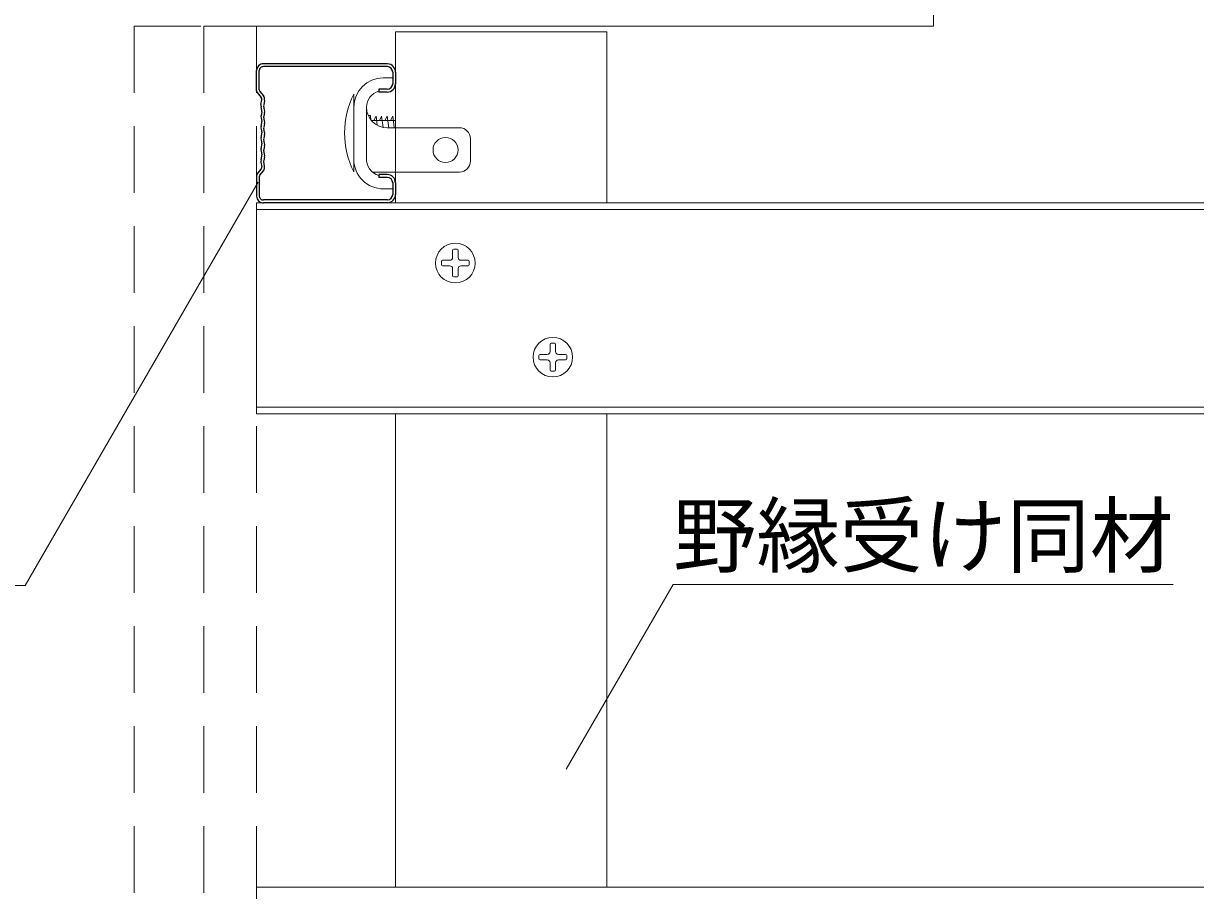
# Model space of a CAD drawing. Units: millimetres on the paper, enlarged 40 times, with parts at other scales. Extents: x -7800 to 7800, y -5578 to 5491.
# Drawn here: x 5744 to 6588, y -4130 to -3506 of the extents above; entities that cross this region are included whole.
import ezdxf
from ezdxf.enums import TextEntityAlignment as Align

# ---------------------------------------------------------------- set-up
doc = ezdxf.new("R2010")
doc.units = ezdxf.units.MM
doc.header["$LTSCALE"] = 40
doc.linetypes.add('DASHED1', pattern=[1.8, 1.2, -0.6])
for name, color, linetype, lineweight in [('0-3_太線２', 7, 'Continuous', 18), ('7-2_野縁受け', 3, 'Continuous', 18), ('7-3_野縁', 2, 'Continuous', 25), ('7-5_寸法', 7, 'Continuous', 9), ('7-6_文字', 7, 'Continuous', 18), ('7-A_クリップ', 6, 'DASHED1', 35), ('7-B_ビス', 3, 'Continuous', 18), ('7-C_パネル', 7, 'DASHED1', 18)]:
    doc.layers.add(name, color=color, linetype=linetype, lineweight=lineweight)
doc.styles.add('ＭＳ ゴシック', font='')
doc.styles.get('ＭＳ ゴシック').set_extended_font_data('MS Gothic')

# ---------------------------------------------------------------- blocks, each defined once
blk = doc.blocks.new('ビス（平面）')
at = {"layer": '0-3_太線２'}
for p, q in [((-0.1, 0.2), (-0.1, 0.46)), ((-0.06, 0.5), (0, 0.5)), ((0.06, 0.5), (0, 0.5)), ((0.1, 0.2), (0.1, 0.46)), ((-0.5, 0.06), (-0.5, 0)), ((-0.5, -0.06), (-0.5, 0)), ((-0.2, 0.1), (-0.46, 0.1)), ((0.2, 0.1), (0.46, 0.1)), ((0.5, 0.06), (0.5, 0)), ((0.5, -0.06), (0.5, 0)), ((-0.2, -0.1), (-0.46, -0.1)), ((-0.1, -0.2), (-0.1, -0.46)), ((0.1, -0.2), (0.1, -0.46)), ((0.2, -0.1), (0.46, -0.1)), ((-0.06, -0.5), (0, -0.5)), ((0.06, -0.5), (0, -0.5))]:
    blk.add_line(p, q, dxfattribs=at)
blk.add_circle((0, 0), 0.713, dxfattribs=at)
for centre, radius, start, end in [((-0.06, 0.46), 0.04, 90, 180), ((0.06, 0.46), 0.04, 0, 90), ((-0.46, 0.06), 0.04, 90, 180), ((-0.2, 0.2), 0.1, 270, 0), ((0.2, 0.2), 0.1, 180, 270), ((0.46, 0.06), 0.04, 0, 90), ((-0.46, -0.06), 0.04, 180, 270), ((-0.2, -0.2), 0.1, 0, 90), ((0.2, -0.2), 0.1, 90, 180), ((0.46, -0.06), 0.04, 270, 0), ((-0.06, -0.46), 0.04, 180, 270), ((0.06, -0.46), 0.04, 270, 0)]:
    blk.add_arc(centre, radius, start, end, dxfattribs=at)

msp = doc.modelspace()

# ---------------------------------------------------------------- linework, layer by layer
at = {"layer": '7-2_野縁受け'}
for p, q in [((6164.14, -3511.87), (6012.14, -3511.87)), ((6012.14, -3511.87), (6012.14, -3635.04)), ((6164.14, -3511.87), (6164.14, -3635.04)), ((5912.14, -3635.04), (5912.14, -3787.04)), ((5912.14, -3635.04), (6888.52, -3635.04)), ((6888.52, -3639.84), (5912.14, -3639.84)), ((6888.52, -3782.24), (5912.14, -3782.24)), ((5912.14, -3787.04), (6888.52, -3787.04)), ((6012.14, -4127.87), (6012.14, -3787.04)), ((6164.14, -4127.87), (6164.14, -3787.04)), ((5912.14, -4127.87), (6698.12, -4127.87)), ((5912.14, -4127.87), (5912.14, -4279.87))]:
    msp.add_line(p, q, dxfattribs=at)
at = {"layer": '7-3_野縁'}
for p, q in [((5912.14, -3554.34), (5912.14, -3539.83)), ((5914.14, -3553.65), (5914.14, -3539.84)), ((6006.35, -3537.04), (5917.08, -3537.04)), ((6006.45, -3535.04), (5917.19, -3535.04)), ((6010.14, -3541.03), (6010.14, -3549.34)), ((6012.14, -3541.03), (6012.14, -3549.34)), ((5912.57, -3555.59), (5915.54, -3559.33)), ((5914.57, -3554.89), (5917.1, -3558.09)), ((6000.14, -3553.34), (6000.14, -3555.34)), ((6006.14, -3553.34), (6000.14, -3553.34)), ((6006.14, -3555.34), (6000.14, -3555.34)), ((5915.32, -3564.27), (5915.94, -3560.93)), ((5915.98, -3568.59), (5915.36, -3565.89)), ((5917.9, -3561.3), (5917.29, -3564.63)), ((5917.93, -3568.14), (5917.31, -3565.44)), ((5915.98, -3569.49), (5915.37, -3572.14)), ((5915.37, -3573.94), (5915.98, -3576.59)), ((5917.93, -3569.94), (5917.32, -3572.59)), ((5917.93, -3576.14), (5917.32, -3573.49)), ((5915.37, -3580.14), (5915.98, -3577.49)), ((5915.37, -3581.94), (5915.98, -3584.59)), ((5917.93, -3577.94), (5917.32, -3580.59)), ((5917.93, -3584.14), (5917.32, -3581.49)), ((5915.37, -3588.14), (5915.98, -3585.49)), ((5915.37, -3589.94), (5915.98, -3592.59)), ((5917.93, -3585.94), (5917.32, -3588.59)), ((5917.93, -3592.14), (5917.32, -3589.49)), ((5915.36, -3604.19), (5915.98, -3601.49)), ((5915.37, -3596.14), (5915.98, -3593.49)), ((5915.37, -3597.94), (5915.98, -3600.59)), ((5917.93, -3593.94), (5917.32, -3596.59)), ((5917.93, -3600.14), (5917.32, -3597.49)), ((5915.32, -3605.81), (5915.94, -3609.15)), ((5917.9, -3608.78), (5917.29, -3605.45)), ((5917.93, -3601.94), (5917.31, -3604.64)), ((5912.14, -3615.74), (5912.14, -3630.25)), ((5912.57, -3614.49), (5915.54, -3610.75)), ((5914.14, -3616.43), (5914.14, -3630.24)), ((5914.57, -3615.19), (5917.1, -3611.99)), ((6000.14, -3614.74), (6000.14, -3616.74)), ((6006.14, -3614.74), (6000.14, -3614.74)), ((6006.14, -3616.74), (6000.14, -3616.74)), ((6010.14, -3620.74), (6010.14, -3629.05)), ((6012.14, -3620.74), (6012.14, -3629.05)), ((6006.35, -3633.04), (5917.08, -3633.04)), ((6006.45, -3635.04), (5917.19, -3635.04))]:
    msp.add_line(p, q, dxfattribs=at)
for centre, radius, start, end in [((5916.94, -3539.83), 4.8, 86.98721, 180), ((5916.94, -3539.84), 2.8, 86.98721, 180), ((6006.14, -3541.03), 4, 0, 86.98721), ((6006.14, -3541.03), 6, 0, 86.98721), ((6006.14, -3549.34), 4, 270, 0), ((6006.14, -3549.34), 6, 270, 0), ((5914.14, -3554.34), 2, 180, 218.42445), ((5916.14, -3553.65), 2, 180, 218.42445), ((5913.97, -3560.57), 2, 349.57419, 38.42445), ((5913.97, -3560.57), 4, 349.57419, 38.42445), ((5919.26, -3564.99), 4, 169.57419, 192.95276), ((5919.26, -3564.99), 2, 169.57419, 192.95276), ((5919.27, -3573.04), 4, 167.04724, 192.95276), ((5914.03, -3569.04), 2, 347.04724, 12.95276), ((5919.27, -3573.04), 2, 167.04724, 192.95276), ((5914.03, -3569.04), 4, 347.04724, 12.95276), ((5914.03, -3577.04), 4, 347.04724, 12.95276), ((5919.27, -3581.04), 4, 167.04724, 192.95276), ((5914.03, -3577.04), 2, 347.04724, 12.95276), ((5914.03, -3585.04), 2, 347.04724, 12.95276), ((5919.27, -3581.04), 2, 167.04724, 192.95276), ((5914.03, -3585.04), 4, 347.04724, 12.95276), ((5919.27, -3589.04), 4, 167.04724, 192.95276), ((5914.03, -3593.04), 2, 347.04724, 12.95276), ((5919.27, -3589.04), 2, 167.04724, 192.95276), ((5914.03, -3593.04), 4, 347.04724, 12.95276), ((5919.27, -3597.04), 4, 167.04724, 192.95276), ((5914.03, -3601.04), 2, 347.04724, 12.95276), ((5919.27, -3597.04), 2, 167.04724, 192.95276), ((5914.03, -3601.04), 4, 347.04724, 12.95276), ((5919.26, -3605.08), 4, 167.04724, 190.42581), ((5913.97, -3609.51), 2, 321.57555, 10.42581), ((5913.97, -3609.51), 4, 321.57555, 10.42581), ((5919.26, -3605.08), 2, 167.04724, 190.42581), ((5914.14, -3615.74), 2, 141.57555, 180), ((5916.14, -3616.43), 2, 141.57555, 180), ((6006.14, -3620.74), 6, 0, 90), ((6006.14, -3620.74), 4, 0, 90), ((5916.94, -3630.25), 4.8, 180, 273.01279), ((5916.94, -3630.24), 2.8, 180, 273.01279), ((6006.14, -3629.05), 4, 273.01279, 0), ((6006.14, -3629.05), 6, 273.01279, 360)]:
    msp.add_arc(centre, radius, start, end, dxfattribs=at)
at = {"layer": '7-5_寸法', "color": 4}
msp.add_line((5912.14, -3507.87), (6399.35, -3507.87), dxfattribs=at)
msp.add_lwpolyline([(5912.14, -3467.87), (6399.35, -3467.87), (6399.35, -3507.87)], dxfattribs=at)
at = {"layer": '7-6_文字'}
for p, q in [((5913.33, -3620.13), (5745.62, -3910.61)), ((5745.62, -3910.61), (5205.62, -3910.61)), ((6211.87, -3909.85), (6135.04, -4042.93)), ((6211.87, -3909.85), (6571.87, -3909.85))]:
    msp.add_line(p, q, dxfattribs=at)
at = {"layer": '7-A_クリップ', "color": 7, "linetype": 'Continuous', "lineweight": 18}
for p, q in [((6010.14, -3545.04), (6003.33, -3545.04)), ((5982.13, -3566.24), (5982.13, -3603.84)), ((5991.33, -3566.24), (5991.33, -3602.72)), ((5991.33, -3566.24), (5991.33, -3566.24)), ((6006.13, -3581.04), (6058.13, -3581.04)), ((6066.13, -3589.04), (6066.13, -3605.04)), ((5995.62, -3613.04), (6058.13, -3613.04)), ((6010.14, -3625.04), (6003.33, -3625.04))]:
    msp.add_line(p, q, dxfattribs=at)
msp.add_circle((6048.13, -3597.04), 9, dxfattribs=at)
for centre, radius, start, end in [((6003.33, -3566.24), 21.2, 90.0042, 180.00279), ((6003.33, -3566.24), 12, 105.4245, 180.00279), ((6006.13, -3566.24), 14.8, 180.00279, 270.00279), ((6058.13, -3589.04), 8, 0.00279, 90.00279), ((6003.33, -3603.84), 21.2, 180.00279, 270.0042), ((6003.33, -3603.84), 12, 174.66467, 254.56642), ((6058.13, -3605.04), 8, 270.00279, 0.00279)]:
    msp.add_arc(centre, radius, start, end, dxfattribs=at)
at = {"layer": '7-B_ビス'}
for p, q in [((5982.13, -3612.78), (5982.13, -3556.78)), ((5992.57, -3572.18), (5994.13, -3572.18)), ((5994.13, -3574.9), (5994.13, -3572.18)), ((5994.49, -3575.39), (5994.13, -3572.78)), ((5994.81, -3575.78), (6012.14, -3575.78)), ((5998.13, -3572.78), (5996.55, -3575.78)), ((5999.03, -3579.23), (5998.13, -3572.78)), ((6002.13, -3572.78), (6000.55, -3575.78)), ((6003.25, -3580.76), (6002.13, -3572.78)), ((6006.13, -3572.78), (6004.55, -3575.78)), ((6007.29, -3581.04), (6006.13, -3572.78)), ((6010.13, -3572.78), (6008.55, -3575.78)), ((6011.29, -3581.04), (6010.13, -3572.78))]:
    msp.add_line(p, q, dxfattribs=at)
msp.add_arc((6038.13, -3584.78), 62.61, 153.43494, 206.56505, dxfattribs=at)
at = {"layer": '7-C_パネル'}
for p, q in [((5824.14, -3507.87), (5874.14, -3507.87)), ((5824.14, -3507.87), (5824.14, -4387.87)), ((5874.14, -3507.87), (5874.14, -4387.87))]:
    msp.add_line(p, q, dxfattribs=at)
msp.add_lwpolyline([(5874.14, -3507.87), (5912.14, -3507.87), (5912.14, -4393.87)], dxfattribs=at)

# ---------------------------------------------------------------- block references
at = {"layer": '7-B_ビス', "xscale": 20, "yscale": 20}
for p in [(6055.2, -3678.45), (6125.37, -3746.21)]:
    msp.add_blockref('ビス（平面）', p, dxfattribs=at)

# ---------------------------------------------------------------- texts
at = {"layer": '7-6_文字', "style": 'ＭＳ ゴシック'}
msp.add_text('野縁受け同材', height=43.99, dxfattribs=at).set_placement((6211.87, -3909.85), align=Align.BOTTOM_LEFT)

doc.saveas('drawing.dxf')
